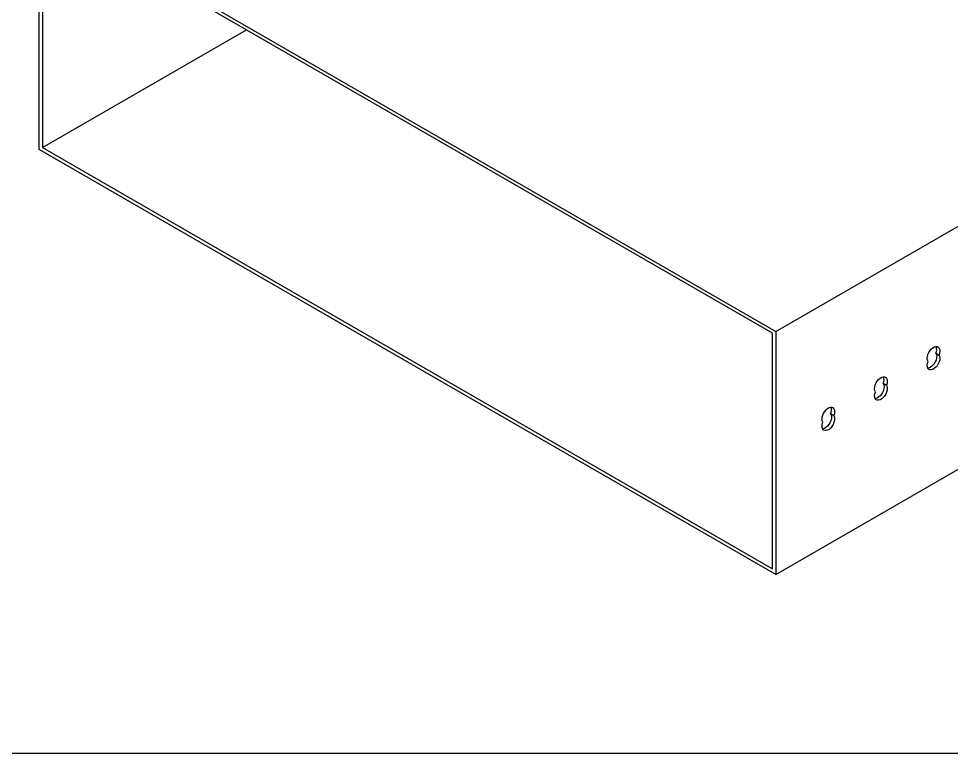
# Model space of a CAD drawing. Extents: x -976302 to -776254, y 5665 to 231437.
# Drawn here: x -794327 to -791173, y 85308 to 87794 of the extents above; entities that cross this region are included whole.
import ezdxf

# ---------------------------------------------------------------- set-up
doc = ezdxf.new("R2010")
doc.units = 0
doc.header["$LTSCALE"] = 1000
doc.header["$MEASUREMENT"] = 0
doc.layers.add('暖通', color=7, linetype='Continuous')

msp = doc.modelspace()

# ---------------------------------------------------------------- linework, layer by layer
at = {"layer": '暖通', "color": 7}
for p, q in [((-791766.8, 86735.3), (-788924.7, 88376)), ((-791766.8, 86735.3), (-788924.7, 88376)), ((-794257.5, 87351.4), (-794257.5, 88173.1)), ((-794257.5, 88173.1), (-791766.8, 86735.3)), ((-794257.5, 87351.4), (-794257.5, 88173.1)), ((-794257.5, 88173.1), (-791766.8, 86735.3)), ((-794246.9, 88154.6), (-794246.9, 87357.5)), ((-791777.5, 86729.1), (-794246.9, 88154.6)), ((-794246.9, 88154.6), (-794246.9, 87357.5)), ((-791777.5, 86729.1), (-794246.9, 88154.6)), ((-794246.9, 87357.5), (-793556.5, 87756.1)), ((-794246.9, 87357.5), (-793556.5, 87756.1)), ((-791766.8, 85913.5), (-788924.2, 87554.5)), ((-791766.8, 85913.5), (-788924.2, 87554.5)), ((-791766.8, 85913.5), (-794257.5, 87351.4)), ((-791766.8, 85913.5), (-794257.5, 87351.4)), ((-794246.9, 87357.5), (-791777.5, 85932)), ((-794246.9, 87357.5), (-791777.5, 85932)), ((-791777.5, 85932), (-791777.5, 86729.1)), ((-791777.5, 85932), (-791777.5, 86729.1)), ((-791766.8, 86735.3), (-791766.8, 85913.5)), ((-791766.8, 86735.3), (-791766.8, 85913.5)), ((-791225.3, 86661.7), (-791214.6, 86655.5)), ((-791225.3, 86661.7), (-791214.6, 86655.5)), ((-791392.5, 86552.8), (-791403.2, 86559)), ((-791392.5, 86552.8), (-791403.2, 86559)), ((-791570.4, 86450.1), (-791581.1, 86456.3)), ((-791570.4, 86450.1), (-791581.1, 86456.3)), ((-785081.3, 85307.8), (-806647.1, 85307.8)), ((-785081.3, 85307.8), (-806647.1, 85307.8))]:
    msp.add_line(p, q, dxfattribs=at)
at = {"layer": '暖通', "color": 7, "flags": 128}
for points in [[(-791251.6, 86634.2), (-791253.6, 86638.6), (-791254.4, 86644.1), (-791254, 86650.4), (-791252.2, 86657.1), (-791249.3, 86663.8), (-791245.4, 86670.2), (-791240.8, 86675.7), (-791235.7, 86680.1), (-791230.5, 86683.1), (-791225.4, 86684.6), (-791220.8, 86684.4), (-791216.9, 86682.6), (-791214, 86679.2), (-791212.2, 86674.5), (-791211.8, 86668.7), (-791212.6, 86662.3), (-791214.6, 86655.5)], [(-791251.6, 86634.2), (-791253.6, 86638.6), (-791254.4, 86644.1), (-791254, 86650.4), (-791252.2, 86657.1), (-791249.3, 86663.8), (-791245.4, 86670.2), (-791240.8, 86675.7), (-791235.7, 86680.1), (-791230.5, 86683.1), (-791225.4, 86684.6), (-791220.8, 86684.4), (-791216.9, 86682.6), (-791214, 86679.2), (-791212.2, 86674.5), (-791211.8, 86668.7), (-791212.6, 86662.3), (-791214.6, 86655.5)], [(-791214.6, 86655.5), (-791212.6, 86651.1), (-791211.8, 86645.6), (-791212.2, 86639.3), (-791214, 86632.6), (-791216.9, 86625.8), (-791220.8, 86619.5), (-791225.4, 86614), (-791230.5, 86609.6), (-791235.7, 86606.5), (-791240.8, 86605.1), (-791245.4, 86605.3), (-791249.3, 86607.1), (-791252.2, 86610.5), (-791254, 86615.2), (-791254.4, 86620.9), (-791253.6, 86627.4), (-791251.6, 86634.2)], [(-791214.6, 86655.5), (-791212.6, 86651.1), (-791211.8, 86645.6), (-791212.2, 86639.3), (-791214, 86632.6), (-791216.9, 86625.8), (-791220.8, 86619.5), (-791225.4, 86614), (-791230.5, 86609.6), (-791235.7, 86606.5), (-791240.8, 86605.1), (-791245.4, 86605.3), (-791249.3, 86607.1), (-791252.2, 86610.5), (-791254, 86615.2), (-791254.4, 86620.9), (-791253.6, 86627.4), (-791251.6, 86634.2)], [(-791225.3, 86661.7), (-791223.2, 86657.3), (-791222.4, 86651.7), (-791222.9, 86645.4), (-791224.7, 86638.7), (-791227.6, 86632), (-791231.4, 86625.7), (-791236.1, 86620.1), (-791241.2, 86615.7), (-791246.4, 86612.7), (-791251.5, 86611.2), (-791252.6, 86611.1)], [(-791225.3, 86661.7), (-791223.2, 86657.3), (-791222.4, 86651.7), (-791222.9, 86645.4), (-791224.7, 86638.7), (-791227.6, 86632), (-791231.4, 86625.7), (-791236.1, 86620.1), (-791241.2, 86615.7), (-791246.4, 86612.7), (-791251.5, 86611.2), (-791252.6, 86611.1)], [(-791429.5, 86531.5), (-791431.5, 86535.9), (-791432.3, 86541.4), (-791431.9, 86547.7), (-791430.1, 86554.4), (-791427.2, 86561.1), (-791423.3, 86567.5), (-791418.7, 86573), (-791413.6, 86577.4), (-791408.4, 86580.4), (-791403.3, 86581.9), (-791398.7, 86581.7), (-791394.8, 86579.9), (-791391.9, 86576.5), (-791390.2, 86571.8), (-791389.7, 86566), (-791390.5, 86559.6), (-791392.5, 86552.8)], [(-791429.5, 86531.5), (-791431.5, 86535.9), (-791432.3, 86541.4), (-791431.9, 86547.7), (-791430.1, 86554.4), (-791427.2, 86561.1), (-791423.3, 86567.5), (-791418.7, 86573), (-791413.6, 86577.4), (-791408.4, 86580.4), (-791403.3, 86581.9), (-791398.7, 86581.7), (-791394.8, 86579.9), (-791391.9, 86576.5), (-791390.2, 86571.8), (-791389.7, 86566), (-791390.5, 86559.6), (-791392.5, 86552.8)], [(-791403.2, 86559), (-791401.1, 86554.6), (-791400.3, 86549), (-791400.8, 86542.7), (-791402.6, 86536), (-791405.5, 86529.3), (-791409.3, 86523), (-791414, 86517.4), (-791419.1, 86513), (-791424.3, 86510), (-791429.4, 86508.5), (-791430.5, 86508.4)], [(-791403.2, 86559), (-791401.1, 86554.6), (-791400.3, 86549), (-791400.8, 86542.7), (-791402.6, 86536), (-791405.5, 86529.3), (-791409.3, 86523), (-791414, 86517.4), (-791419.1, 86513), (-791424.3, 86510), (-791429.4, 86508.5), (-791430.5, 86508.4)], [(-791392.5, 86552.8), (-791390.5, 86548.4), (-791389.7, 86542.9), (-791390.2, 86536.6), (-791391.9, 86529.8), (-791394.8, 86523.1), (-791398.7, 86516.8), (-791403.3, 86511.3), (-791408.4, 86506.9), (-791413.6, 86503.8), (-791418.7, 86502.4), (-791423.3, 86502.6), (-791427.2, 86504.4), (-791430.1, 86507.8), (-791431.9, 86512.5), (-791432.3, 86518.2), (-791431.5, 86524.7), (-791429.5, 86531.5)], [(-791392.5, 86552.8), (-791390.5, 86548.4), (-791389.7, 86542.9), (-791390.2, 86536.6), (-791391.9, 86529.8), (-791394.8, 86523.1), (-791398.7, 86516.8), (-791403.3, 86511.3), (-791408.4, 86506.9), (-791413.6, 86503.8), (-791418.7, 86502.4), (-791423.3, 86502.6), (-791427.2, 86504.4), (-791430.1, 86507.8), (-791431.9, 86512.5), (-791432.3, 86518.2), (-791431.5, 86524.7), (-791429.5, 86531.5)], [(-791607.4, 86428.8), (-791609.4, 86433.2), (-791610.3, 86438.7), (-791609.8, 86445), (-791608, 86451.7), (-791605.1, 86458.4), (-791601.3, 86464.8), (-791596.6, 86470.3), (-791591.5, 86474.7), (-791586.3, 86477.7), (-791581.2, 86479.2), (-791576.6, 86479), (-791572.7, 86477.2), (-791569.8, 86473.8), (-791568.1, 86469.1), (-791567.6, 86463.3), (-791568.4, 86456.9), (-791570.4, 86450.1)], [(-791607.4, 86428.8), (-791609.4, 86433.2), (-791610.3, 86438.7), (-791609.8, 86445), (-791608, 86451.7), (-791605.1, 86458.4), (-791601.3, 86464.8), (-791596.6, 86470.3), (-791591.5, 86474.7), (-791586.3, 86477.7), (-791581.2, 86479.2), (-791576.6, 86479), (-791572.7, 86477.2), (-791569.8, 86473.8), (-791568.1, 86469.1), (-791567.6, 86463.3), (-791568.4, 86456.9), (-791570.4, 86450.1)], [(-791570.4, 86450.1), (-791568.4, 86445.7), (-791567.6, 86440.2), (-791568.1, 86433.9), (-791569.8, 86427.1), (-791572.7, 86420.4), (-791576.6, 86414.1), (-791581.2, 86408.6), (-791586.3, 86404.1), (-791591.5, 86401.1), (-791596.6, 86399.7), (-791601.3, 86399.9), (-791605.1, 86401.7), (-791608, 86405.1), (-791609.8, 86409.8), (-791610.3, 86415.5), (-791609.4, 86422), (-791607.4, 86428.8)], [(-791570.4, 86450.1), (-791568.4, 86445.7), (-791567.6, 86440.2), (-791568.1, 86433.9), (-791569.8, 86427.1), (-791572.7, 86420.4), (-791576.6, 86414.1), (-791581.2, 86408.6), (-791586.3, 86404.1), (-791591.5, 86401.1), (-791596.6, 86399.7), (-791601.3, 86399.9), (-791605.1, 86401.7), (-791608, 86405.1), (-791609.8, 86409.8), (-791610.3, 86415.5), (-791609.4, 86422), (-791607.4, 86428.8)], [(-791581.1, 86456.3), (-791579.1, 86451.9), (-791578.3, 86446.3), (-791578.7, 86440), (-791580.5, 86433.3), (-791583.4, 86426.6), (-791587.3, 86420.3), (-791591.9, 86414.7), (-791597, 86410.3), (-791602.2, 86407.3), (-791607.3, 86405.8), (-791608.4, 86405.7)], [(-791581.1, 86456.3), (-791579.1, 86451.9), (-791578.3, 86446.3), (-791578.7, 86440), (-791580.5, 86433.3), (-791583.4, 86426.6), (-791587.3, 86420.3), (-791591.9, 86414.7), (-791597, 86410.3), (-791602.2, 86407.3), (-791607.3, 86405.8), (-791608.4, 86405.7)]]:
    msp.add_lwpolyline(points, dxfattribs=at)
at = {"layer": '暖通', "color": 7}
for centre in [(-791251.9, 86674.3), (-791251.9, 86674.3), (-791429.8, 86571.6), (-791429.8, 86571.6), (-791607.7, 86468.9), (-791607.7, 86468.9)]:
    msp.add_arc(centre, 29.5, 334.5531, 20.6309, dxfattribs=at)

doc.saveas('drawing.dxf')
